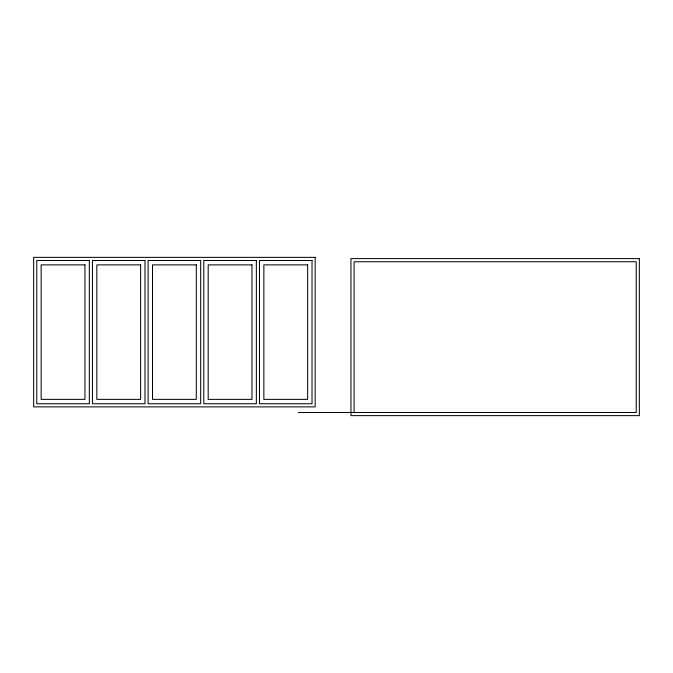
<?xml version="1.0" encoding="UTF-8"?>
<svg xmlns="http://www.w3.org/2000/svg" width="673" height="673" viewBox="0 0 673 673"><rect width="100%" height="100%" fill="white"/><g stroke="black" fill="none" stroke-linecap="round" stroke-linejoin="round"><path stroke-width="1.01" d="M298.265 412.507L636.221 412.507L636.221 261.747L354.091 261.747L354.091 412.507M315.157 257.364L33.65 257.364L33.65 406.879L315.157 406.879L315.157 257.364M639.35 258.617L350.961 258.617L350.961 415.636L639.35 415.636L639.35 258.617M89.324 260.493L36.779 260.493L36.779 403.75L89.324 403.75L89.324 260.493M144.998 260.493L92.453 260.493L92.453 403.75L144.998 403.75L144.998 260.493M200.68 260.493L148.127 260.493L148.127 403.75L200.68 403.75L200.68 260.493M256.354 260.493L203.801 260.493L203.801 403.75L256.354 403.75L256.354 260.493M312.028 260.493L259.484 260.493L259.484 403.75L312.028 403.75L312.028 260.493M84.949 264.876L41.154 264.876L41.154 399.367L84.949 399.367L84.949 264.876M140.623 264.876L96.836 264.876L96.836 399.367L140.623 399.367L140.623 264.876M196.297 264.876L152.51 264.876L152.51 399.367L196.297 399.367L196.297 264.876M251.971 264.876L208.184 264.876L208.184 399.367L251.971 399.367L251.971 264.876M307.645 264.876L263.858 264.876L263.858 399.367L307.645 399.367L307.645 264.876"/></g></svg>
